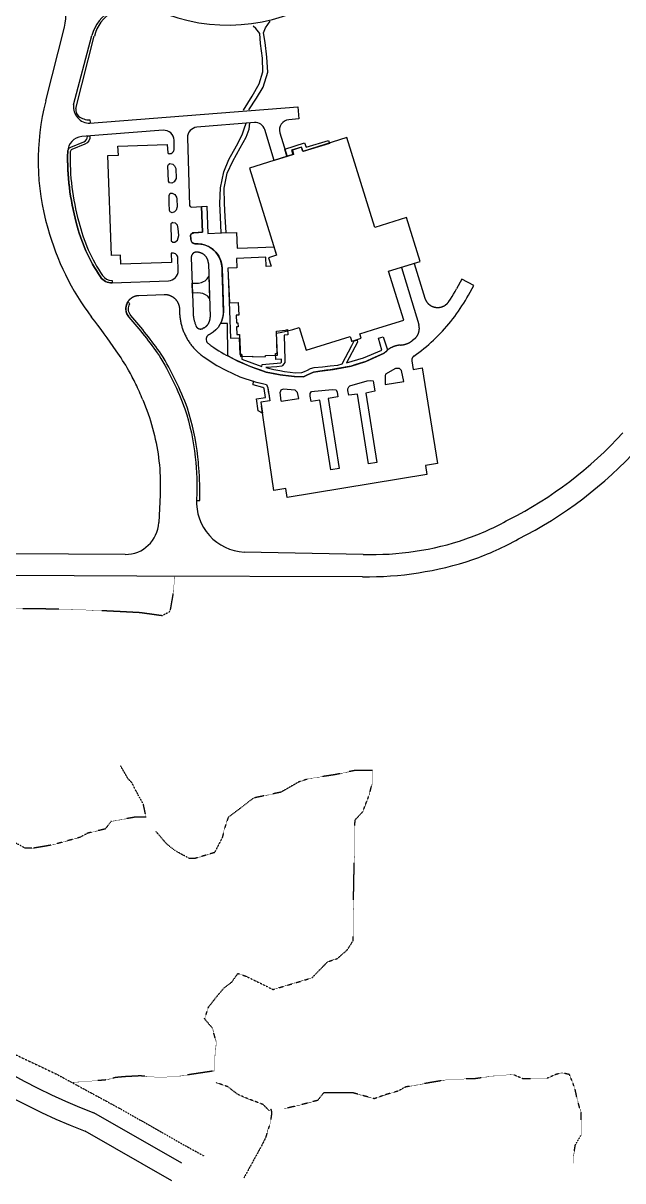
# Model space of a CAD drawing. Header units: millimetres. Extents: x -14000 to -11893, y 5996570 to 5998427.
# Drawn here: x -12879 to -12521, y 5996570 to 5997261 of the extents above; entities that cross this region are included whole.
import ezdxf

# ---------------------------------------------------------------- set-up
doc = ezdxf.new("R2010")
doc.units = ezdxf.units.MM
doc.header["$LTSCALE"] = 0.25
doc.linetypes.add('DASHED2', pattern=[0.375, 0.25, -0.125])
for name, color, linetype in [('3_buildings', 7, 'Continuous'), ('3_road_UNBC', 8, 'Continuous'), ('3_sidewalk_UNBC', 253, 'Continuous'), ('3_trails', 88, 'DASHED2')]:
    doc.layers.add(name, color=color, linetype=linetype)

msp = doc.modelspace()

# ---------------------------------------------------------------- linework, layer by layer
at = {"layer": '3_buildings'}
msp.add_lwpolyline([(-12650.17, 5997144.88), (-12669.07, 5997138.96), (-12685.82, 5997192.51), (-12712.05, 5997184.31), (-12712.87, 5997186.92), (-12718.75, 5997185.08), (-12717.93, 5997182.47), (-12743.97, 5997174.32), (-12727.7, 5997122.32), (-12732.56, 5997120.8), (-12730.96, 5997115.68), (-12733.89, 5997115.56), (-12734.12, 5997121.16), (-12751.73, 5997120.43), (-12751.5, 5997114.82), (-12756.74, 5997114.6), (-12755.87, 5997093.79), (-12750.63, 5997094.01), (-12750.32, 5997086.47), (-12751.91, 5997086.41), (-12751.72, 5997081.84), (-12750.79, 5997081.88), (-12750.69, 5997079.58), (-12751.63, 5997079.54), (-12751.44, 5997074.97), (-12749.84, 5997075.04), (-12749.28, 5997061.75), (-12742.04, 5997062.05), (-12742.02, 5997061.59), (-12734.37, 5997061.91), (-12734.39, 5997062.37), (-12727.15, 5997062.67), (-12727.7, 5997075.79), (-12727.7, 5997075.8), (-12724.65, 5997076.35), (-12722.76, 5997076.74), (-12721.88, 5997076.94), (-12718.09, 5997077.9), (-12714.16, 5997079.06), (-12709.94, 5997065.56), (-12683.76, 5997073.76), (-12683.04, 5997071.44), (-12683.17, 5997071.4), (-12683.02, 5997070.92), (-12682.66, 5997071.03), (-12677.14, 5997072.76), (-12677.96, 5997075.37), (-12666.69, 5997078.9), (-12651.74, 5997083.58), (-12660.86, 5997112.74), (-12641.96, 5997118.64), (-12650.17, 5997144.88)], dxfattribs=at)
at = {"layer": '3_road_UNBC'}
for p, q in [((-12865.52, 5997214.47), (-12854.37, 5997258.44)), ((-12849, 5997212.04, -0.25), (-12838.09, 5997253.51)), ((-12789.73, 5997141.76), (-12788.31, 5997141.57)), ((-12778.63, 5997121.02), (-12777.59, 5997088.52)), ((-12768.4, 5997117.38), (-12767.38, 5997085.26)), ((-12645.51, 5997117.38), (-12653.12, 5997114.89)), ((-12653.12, 5997114.89), (-12642.78, 5997080.84)), ((-12645.51, 5997117.38), (-12639.18, 5997096.75)), ((-12617.07, 5997107.96), (-12620.22, 5997102.16)), ((-12610, 5997104.18), (-12617.07, 5997107.96)), ((-12613.09, 5997098.5), (-12610, 5997104.18)), ((-12771.09, 5997078.91), (-12771.7, 5997078.59)), ((-12645.46, 5997072.24), (-12646.78, 5997071.2)), ((-12663.54, 5997063.73), (-12661.29, 5997065.83)), ((-12646.97, 5997059.14), (-12646.16, 5997054.07)), ((-12646.16, 5997054.07), (-12640.7, 5997054.97)), ((-12640.7, 5997054.97), (-12631.57, 5996997.92)), ((-12811.76, 5997045.39), (-12811.76, 5997045.39)), ((-12662.92, 5997050.3), (-12662.79, 5997045.1)), ((-12725.01, 5997035.14), (-12725.63, 5997040.59)), ((-12685.22, 5997041.45), (-12685.22, 5997042.46)), ((-12807.66, 5997035.93), (-12806.79, 5997033.87)), ((-12806.79, 5997033.87), (-12805.95, 5997031.79)), ((-12805.95, 5997031.79), (-12805.16, 5997029.7)), ((-12729.43, 5996981.77), (-12736.8, 5997032.17)), ((-12805.16, 5997029.7), (-12804.39, 5997027.59)), ((-12804.39, 5997027.59), (-12803.67, 5997025.48)), ((-12803.67, 5997025.48), (-12802.98, 5997023.35)), ((-12802.98, 5997023.35), (-12802.33, 5997021.2)), ((-12802.33, 5997021.2), (-12801.72, 5997019.05)), ((-12801.72, 5997019.05), (-12801.14, 5997016.88)), ((-12801.14, 5997016.88), (-12800.6, 5997014.71)), ((-12800.6, 5997014.71), (-12800.11, 5997012.53)), ((-12800.11, 5997012.53), (-12799.65, 5997010.33)), ((-12799.65, 5997010.33), (-12799.22, 5997008.13)), ((-12799.22, 5997008.13), (-12798.84, 5997005.93)), ((-12798.84, 5997005.93), (-12798.5, 5997003.71)), ((-12798.5, 5997003.71), (-12798.19, 5997001.49)), ((-12798.19, 5997001.49), (-12797.92, 5996999.27)), ((-12797.92, 5996999.27), (-12797.7, 5996997.04)), ((-12797.7, 5996997.04), (-12797.51, 5996994.8)), ((-12631.57, 5996997.92), (-12638.78, 5996996.73)), ((-12638.78, 5996996.73), (-12637.91, 5996991.29)), ((-12797.51, 5996994.8), (-12797.36, 5996992.57)), ((-12797.36, 5996992.57), (-12797.25, 5996990.33)), ((-12797.25, 5996990.33), (-12797.18, 5996988.09)), ((-12637.91, 5996991.29), (-12721.36, 5996977.52)), ((-12797.2, 5996981.36), (-12797.29, 5996979.12)), ((-12797.16, 5996983.6), (-12797.2, 5996981.36)), ((-12797.18, 5996988.09), (-12797.15, 5996985.85)), ((-12797.15, 5996985.85), (-12797.16, 5996983.6)), ((-12722.23, 5996982.96), (-12729.43, 5996981.77)), ((-12721.36, 5996977.52), (-12722.23, 5996982.96)), ((-12797.29, 5996979.12), (-12798.07, 5996962.66)), ((-12784.25, 5996580.08), (-12836.81, 5996610.15)), ((-12790.29, 5996569.53), (-12842.1, 5996599.17))]:
    msp.add_line(p, q, dxfattribs=at)
for points in [[(-12839.18, 5997201.23), (-12715, 5997210.86), (-12714.46, 5997203.67), (-12720.43, 5997203.19, 0.477648), (-12725.75, 5997195.42), (-12725.75, 5997195.42), (-12721.43, 5997181.2), (-12729.15, 5997178.87), (-12734.75, 5997197.29, 0.353454), (-12740.98, 5997201.51), (-12775.32, 5997198.71, 0.399095), (-12780.9, 5997192.49), (-12779.61, 5997152.05, 0.411762), (-12778.59, 5997151.09), (-12778.59, 5997151.09), (-12772.61, 5997151.37), (-12771.87, 5997136.02), (-12777.12, 5997135.77, 0.369408), (-12779.04, 5997134.02), (-12779.04, 5997134.02), (-12778.98, 5997132.02, 0.416799), (-12775.86, 5997129.13, -0.417703), (-12760.26, 5997114.68), (-12759.44, 5997088.83, -0.280962), (-12767.4, 5997075.22), (-12767.4, 5997075.22), (-12768.2, 5997074.79, 0.524275), (-12768.78, 5997069.88), (-12768.43, 5997069.59), (-12768.08, 5997069.3), (-12767.73, 5997069.01), (-12767.37, 5997068.74), (-12767, 5997068.46), (-12765.2, 5997067.21), (-12763.75, 5997066.24), (-12762.27, 5997065.3), (-12760.78, 5997064.38), (-12759.28, 5997063.49), (-12757.76, 5997062.62), (-12756.87, 5997062.13), (-12750.83, 5997059.11), (-12742.35, 5997055.43), (-12733.86, 5997052.51), (-12725.5, 5997050.85), (-12717.14, 5997049.83), (-12711.56, 5997049.7), (-12709.28, 5997050.97), (-12705.61, 5997052.48), (-12701.93, 5997053.11), (-12693.83, 5997054.12), (-12683.18, 5997056.14), (-12674.44, 5997058.92), (-12663.54, 5997063.73)], [(-12832.88, 5997109.32, 0.261328), (-12825.91, 5997105.76), (-12792.27, 5997107.04, 0.406613), (-12786.43, 5997113.17), (-12786.67, 5997120.69, 0.416349), (-12789.78, 5997123.58), (-12790.72, 5997123.55), (-12790.55, 5997118.04), (-12820.71, 5997116.89), (-12820.89, 5997122.4), (-12826.26, 5997122.2), (-12828.4, 5997181.89), (-12822.15, 5997181.99), (-12822.43, 5997187.46), (-12793.09, 5997188.51), (-12792.63, 5997183.44), (-12791.83, 5997182.94, 0.435388), (-12788.81, 5997185.92), (-12788.9, 5997190.97, 0.428835), (-12795.5, 5997196.91), (-12844.08, 5997193.11, 0.381876), (-12852.45, 5997184.31, 0.074468), (-12847.3, 5997141.9, 0.090781), (-12832.88, 5997109.32)], [(-12818.17, 5996943.61), (-12885.82, 5996944.04, 0.038129), (-12959.25, 5996935.54, 0.12104), (-13017.94, 5996908.35, 0.025825), (-13038.46, 5996884.61, 0.072319), (-13051.93, 5996858.11, -0.680241), (-13070.5, 5996857.17), (-13092.96, 5996906.57, -0.036891), (-13097.85, 5996919.85), (-13104.91, 5996944.47), (-13108.83, 5996958.12, 0.093158), (-13126.05, 5996992.47), (-13171.22, 5997051.79, -0.277141), (-13173.48, 5997072.25), (-13160.72, 5997100.03, -0.060879), (-13158.75, 5997103.23), (-13133.08, 5997135.37, 0.057837), (-13130.08, 5997140.16), (-13107.04, 5997188.75)], [(-12815.88, 5997085.27, -0.025849), (-12797.89, 5997062.47, -0.048074), (-12782.41, 5997030.53, -0.050367), (-12776.23, 5997001.75, -0.041327), (-12775.48, 5996976.56, 0.414262), (-12747.11, 5996945.02)]]:
    msp.add_lwpolyline(points, format="xyb", dxfattribs=at)
for points, elevation in [([(-12788.83, 5997166.11), (-12790.3, 5997165.37), (-12791.62, 5997165.56), (-12792.27, 5997166.62), (-12792.42, 5997171.16), (-12792.59, 5997175.66), (-12792.34, 5997176.49), (-12791.41, 5997177.08), (-12789.68, 5997176.69), (-12788.57, 5997175.77), (-12787.93, 5997174.1), (-12787.69, 5997168.22), (-12788.83, 5997166.11)], 1.93), ([(-12791.8, 5997153.51), (-12791.93, 5997157.93), (-12791.18, 5997159.28), (-12790.13, 5997159.35), (-12788.37, 5997158.53), (-12787.42, 5997156.88), (-12787.27, 5997155.93), (-12787.15, 5997151.19), (-12787.63, 5997149.25), (-12788.68, 5997148.2), (-12790.1, 5997147.64), (-12791.22, 5997148.12), (-12791.63, 5997149.06), (-12791.79, 5997153.44), (-12791.8, 5997153.51)], 2.36)]:
    msp.add_lwpolyline(points, dxfattribs=dict(at, elevation=elevation))
for points in [[(-12789.73, 5997141.76), (-12790.86, 5997141), (-12790.68, 5997130.93), (-12789.73, 5997130.17), (-12788.51, 5997130.08), (-12786.81, 5997131.21), (-12786.15, 5997134.12), (-12786.53, 5997138.18), (-12786.9, 5997140.25), (-12788.31, 5997141.57)], [(-12775.79, 5997124.12), (-12775.84, 5997124.11), (-12775.89, 5997124.11), (-12775.95, 5997124.1), (-12776, 5997124.09), (-12776.05, 5997124.09), (-12776.1, 5997124.08), (-12776.15, 5997124.07), (-12776.21, 5997124.06), (-12776.26, 5997124.05), (-12776.31, 5997124.04), (-12776.36, 5997124.02), (-12776.41, 5997124.01), (-12776.46, 5997123.99), (-12776.51, 5997123.98), (-12776.56, 5997123.96), (-12776.61, 5997123.94), (-12776.66, 5997123.93), (-12776.71, 5997123.91), (-12776.76, 5997123.89), (-12776.81, 5997123.87), (-12776.86, 5997123.85), (-12776.9, 5997123.82), (-12776.95, 5997123.8), (-12777, 5997123.78), (-12777.05, 5997123.75), (-12777.09, 5997123.72), (-12777.14, 5997123.7), (-12777.18, 5997123.67), (-12777.23, 5997123.64), (-12777.27, 5997123.61), (-12777.31, 5997123.58), (-12777.36, 5997123.55), (-12777.4, 5997123.52), (-12777.44, 5997123.49), (-12777.48, 5997123.46), (-12777.53, 5997123.43), (-12777.57, 5997123.39), (-12777.61, 5997123.36), (-12777.64, 5997123.32), (-12777.68, 5997123.29), (-12777.72, 5997123.25), (-12777.76, 5997123.21), (-12777.79, 5997123.17), (-12777.83, 5997123.14), (-12777.87, 5997123.1), (-12777.9, 5997123.06), (-12777.93, 5997123.02), (-12777.97, 5997122.98), (-12778, 5997122.93), (-12778.03, 5997122.89), (-12778.06, 5997122.85), (-12778.09, 5997122.81), (-12778.12, 5997122.76), (-12778.15, 5997122.72), (-12778.18, 5997122.67), (-12778.21, 5997122.63), (-12778.23, 5997122.58), (-12778.26, 5997122.54), (-12778.28, 5997122.49), (-12778.31, 5997122.44), (-12778.33, 5997122.4), (-12778.35, 5997122.35), (-12778.37, 5997122.3), (-12778.4, 5997122.25), (-12778.41, 5997122.2), (-12778.43, 5997122.15), (-12778.45, 5997122.1), (-12778.47, 5997122.05), (-12778.49, 5997122), (-12778.5, 5997121.95), (-12778.52, 5997121.9), (-12778.53, 5997121.85), (-12778.54, 5997121.8), (-12778.55, 5997121.75), (-12778.56, 5997121.7), (-12778.57, 5997121.65), (-12778.58, 5997121.6), (-12778.59, 5997121.54), (-12778.6, 5997121.49), (-12778.61, 5997121.44), (-12778.61, 5997121.39), (-12778.62, 5997121.34), (-12778.62, 5997121.28), (-12778.62, 5997121.23), (-12778.62, 5997121.18), (-12778.63, 5997121.13), (-12778.63, 5997121.07), (-12778.63, 5997121.02)], [(-12768.4, 5997117.38), (-12768.4, 5997117.5), (-12768.41, 5997117.62), (-12768.42, 5997117.75), (-12768.43, 5997117.87), (-12768.44, 5997117.99), (-12768.46, 5997118.11), (-12768.48, 5997118.23), (-12768.5, 5997118.35), (-12768.52, 5997118.47), (-12768.54, 5997118.59), (-12768.57, 5997118.71), (-12768.6, 5997118.83), (-12768.63, 5997118.95), (-12768.66, 5997119.07), (-12768.7, 5997119.18), (-12768.73, 5997119.3), (-12768.77, 5997119.42), (-12768.81, 5997119.53), (-12768.85, 5997119.65), (-12768.9, 5997119.76), (-12768.94, 5997119.87), (-12768.99, 5997119.99), (-12769.04, 5997120.1), (-12769.1, 5997120.21), (-12769.15, 5997120.32), (-12769.21, 5997120.43), (-12769.27, 5997120.53), (-12769.33, 5997120.64), (-12769.39, 5997120.74), (-12769.45, 5997120.85), (-12769.52, 5997120.95), (-12769.59, 5997121.05), (-12769.65, 5997121.15), (-12769.73, 5997121.25), (-12769.8, 5997121.35), (-12769.87, 5997121.45), (-12769.95, 5997121.54), (-12770.03, 5997121.64), (-12770.11, 5997121.73), (-12770.19, 5997121.82), (-12770.27, 5997121.91), (-12770.35, 5997122), (-12770.44, 5997122.09), (-12770.53, 5997122.17), (-12770.62, 5997122.26), (-12770.71, 5997122.34), (-12770.8, 5997122.42), (-12770.89, 5997122.5), (-12770.99, 5997122.58), (-12771.08, 5997122.65), (-12771.18, 5997122.73), (-12771.28, 5997122.8), (-12771.38, 5997122.87), (-12771.48, 5997122.94), (-12771.58, 5997123.01), (-12771.69, 5997123.07), (-12771.79, 5997123.14), (-12771.9, 5997123.2), (-12772, 5997123.26), (-12772.11, 5997123.32), (-12772.22, 5997123.37), (-12772.33, 5997123.43), (-12772.44, 5997123.48), (-12772.55, 5997123.53), (-12772.66, 5997123.58), (-12772.78, 5997123.63), (-12772.89, 5997123.67), (-12773.01, 5997123.71), (-12773.12, 5997123.75), (-12773.24, 5997123.79), (-12773.36, 5997123.83), (-12773.47, 5997123.86), (-12773.59, 5997123.89), (-12773.71, 5997123.92), (-12773.83, 5997123.95), (-12773.95, 5997123.98), (-12774.07, 5997124), (-12774.19, 5997124.02), (-12774.31, 5997124.04), (-12774.43, 5997124.06), (-12774.56, 5997124.08), (-12774.68, 5997124.09), (-12774.8, 5997124.1), (-12774.92, 5997124.11), (-12775.04, 5997124.12), (-12775.17, 5997124.12), (-12775.29, 5997124.13), (-12775.41, 5997124.13), (-12775.54, 5997124.13), (-12775.66, 5997124.12), (-12775.78, 5997124.12)], [(-12815.88, 5997085.27), (-12815.97, 5997085.38), (-12816.05, 5997085.49), (-12816.14, 5997085.6), (-12816.22, 5997085.71), (-12816.3, 5997085.83), (-12816.38, 5997085.95), (-12816.45, 5997086.06), (-12816.52, 5997086.18), (-12816.59, 5997086.3), (-12816.66, 5997086.42), (-12816.73, 5997086.55), (-12816.79, 5997086.67), (-12816.86, 5997086.8), (-12816.92, 5997086.92), (-12816.97, 5997087.05), (-12817.03, 5997087.18), (-12817.08, 5997087.31), (-12817.13, 5997087.44), (-12817.18, 5997087.57), (-12817.23, 5997087.7), (-12817.27, 5997087.83), (-12817.32, 5997087.97), (-12817.35, 5997088.1), (-12817.39, 5997088.23), (-12817.43, 5997088.37), (-12817.46, 5997088.51), (-12817.49, 5997088.64), (-12817.52, 5997088.78), (-12817.54, 5997088.92), (-12817.56, 5997089.05), (-12817.58, 5997089.19), (-12817.6, 5997089.33), (-12817.62, 5997089.47), (-12817.63, 5997089.61), (-12817.64, 5997089.75), (-12817.65, 5997089.89), (-12817.66, 5997090.03), (-12817.66, 5997090.17), (-12817.66, 5997090.31), (-12817.66, 5997090.45), (-12817.65, 5997090.59), (-12817.65, 5997090.73), (-12817.64, 5997090.87), (-12817.63, 5997091.01), (-12817.61, 5997091.15), (-12817.6, 5997091.29), (-12817.58, 5997091.42), (-12817.56, 5997091.56), (-12817.53, 5997091.7), (-12817.51, 5997091.84), (-12817.48, 5997091.98), (-12817.45, 5997092.11), (-12817.41, 5997092.25), (-12817.38, 5997092.38), (-12817.34, 5997092.52), (-12817.3, 5997092.65), (-12817.26, 5997092.79), (-12817.21, 5997092.92), (-12817.17, 5997093.05), (-12817.12, 5997093.18), (-12817.06, 5997093.31), (-12817.01, 5997093.44), (-12816.95, 5997093.57), (-12816.89, 5997093.7), (-12816.83, 5997093.83), (-12816.77, 5997093.95), (-12816.71, 5997094.08), (-12816.64, 5997094.2), (-12816.57, 5997094.32), (-12816.5, 5997094.44), (-12816.42, 5997094.56), (-12816.35, 5997094.68), (-12816.27, 5997094.8), (-12816.19, 5997094.91), (-12816.11, 5997095.03), (-12816.02, 5997095.14), (-12815.94, 5997095.25), (-12815.85, 5997095.36), (-12815.76, 5997095.47), (-12815.67, 5997095.58), (-12815.58, 5997095.68), (-12815.48, 5997095.78), (-12815.38, 5997095.89), (-12815.28, 5997095.99), (-12815.18, 5997096.08), (-12815.08, 5997096.18), (-12814.98, 5997096.28), (-12814.87, 5997096.37), (-12814.77, 5997096.46), (-12814.66, 5997096.55), (-12814.55, 5997096.64), (-12814.43, 5997096.72), (-12814.32, 5997096.81), (-12814.21, 5997096.89), (-12814.09, 5997096.97), (-12813.97, 5997097.05), (-12813.85, 5997097.12), (-12813.73, 5997097.19), (-12813.61, 5997097.27), (-12813.49, 5997097.34), (-12813.37, 5997097.4), (-12813.24, 5997097.47), (-12813.12, 5997097.53), (-12812.99, 5997097.59), (-12812.86, 5997097.65), (-12812.73, 5997097.71), (-12812.6, 5997097.76), (-12812.47, 5997097.81), (-12812.34, 5997097.86), (-12812.21, 5997097.91), (-12812.07, 5997097.95), (-12811.94, 5997098), (-12811.81, 5997098.04), (-12811.67, 5997098.07), (-12811.53, 5997098.11), (-12811.4, 5997098.14), (-12811.26, 5997098.17), (-12811.12, 5997098.2), (-12810.98, 5997098.23), (-12810.85, 5997098.25), (-12810.71, 5997098.27), (-12810.57, 5997098.29), (-12810.43, 5997098.31), (-12810.29, 5997098.32), (-12810.15, 5997098.33), (-12810.01, 5997098.34), (-12809.87, 5997098.35), (-12809.87, 5997098.35), (-12794.88, 5997098.92), (-12794.72, 5997098.92), (-12794.56, 5997098.92), (-12794.4, 5997098.91), (-12794.24, 5997098.91), (-12794.09, 5997098.9), (-12793.93, 5997098.89), (-12793.77, 5997098.87), (-12793.62, 5997098.86), (-12793.46, 5997098.84), (-12793.3, 5997098.81), (-12793.15, 5997098.79), (-12792.99, 5997098.76), (-12792.84, 5997098.73), (-12792.68, 5997098.69), (-12792.53, 5997098.66), (-12792.38, 5997098.62), (-12792.22, 5997098.58), (-12792.07, 5997098.53), (-12791.92, 5997098.49), (-12791.77, 5997098.44), (-12791.62, 5997098.39), (-12791.48, 5997098.33), (-12791.33, 5997098.27), (-12791.18, 5997098.21), (-12791.04, 5997098.15), (-12790.9, 5997098.09), (-12790.75, 5997098.02), (-12790.61, 5997097.95), (-12790.47, 5997097.88), (-12790.33, 5997097.8), (-12790.2, 5997097.73), (-12790.06, 5997097.65), (-12789.93, 5997097.56), (-12789.79, 5997097.48), (-12789.66, 5997097.39), (-12789.53, 5997097.3), (-12789.4, 5997097.21), (-12789.28, 5997097.12), (-12789.15, 5997097.03), (-12789.03, 5997096.93), (-12788.91, 5997096.83), (-12788.79, 5997096.73), (-12788.67, 5997096.62), (-12788.55, 5997096.52), (-12788.44, 5997096.41), (-12788.33, 5997096.3), (-12788.21, 5997096.19), (-12788.11, 5997096.07), (-12788, 5997095.96), (-12787.9, 5997095.84), (-12787.79, 5997095.72), (-12787.69, 5997095.6), (-12787.6, 5997095.48), (-12787.5, 5997095.35), (-12787.41, 5997095.22), (-12787.31, 5997095.1), (-12787.23, 5997094.97), (-12787.14, 5997094.84), (-12787.05, 5997094.7), (-12786.97, 5997094.57), (-12786.89, 5997094.43), (-12786.82, 5997094.3), (-12786.74, 5997094.16), (-12786.67, 5997094.02), (-12786.6, 5997093.88), (-12786.53, 5997093.74), (-12786.46, 5997093.59), (-12786.4, 5997093.45), (-12786.34, 5997093.31), (-12786.28, 5997093.16), (-12786.23, 5997093.01), (-12786.18, 5997092.86), (-12786.13, 5997092.71), (-12786.08, 5997092.56), (-12786.04, 5997092.41), (-12785.99, 5997092.26), (-12785.96, 5997092.11), (-12785.92, 5997091.96), (-12785.89, 5997091.8), (-12785.85, 5997091.65), (-12785.83, 5997091.49), (-12785.8, 5997091.34), (-12785.78, 5997091.18), (-12785.76, 5997091.03), (-12785.74, 5997090.87), (-12785.73, 5997090.71), (-12785.71, 5997090.56), (-12785.7, 5997090.4), (-12785.7, 5997090.24), (-12785.7, 5997090.24), (-12785.63, 5997088.21), (-12785.61, 5997087.62), (-12785.58, 5997087.03), (-12785.53, 5997086.43), (-12785.47, 5997085.84), (-12785.41, 5997085.25), (-12785.33, 5997084.66), (-12785.25, 5997084.07), (-12785.15, 5997083.49), (-12785.04, 5997082.9), (-12784.93, 5997082.32), (-12784.8, 5997081.74), (-12784.66, 5997081.16), (-12784.51, 5997080.59), (-12784.36, 5997080.01), (-12784.19, 5997079.44), (-12784.01, 5997078.88), (-12783.82, 5997078.31), (-12783.63, 5997077.75), (-12783.42, 5997077.2), (-12783.2, 5997076.65), (-12782.97, 5997076.1), (-12782.74, 5997075.55), (-12782.49, 5997075.01), (-12782.24, 5997074.48), (-12781.97, 5997073.94), (-12781.7, 5997073.42), (-12781.42, 5997072.9), (-12781.12, 5997072.38), (-12780.82, 5997071.87), (-12780.51, 5997071.36), (-12780.19, 5997070.86), (-12779.86, 5997070.37), (-12779.53, 5997069.88), (-12779.18, 5997069.39), (-12778.83, 5997068.92), (-12778.47, 5997068.45), (-12778.1, 5997067.98), (-12777.72, 5997067.52), (-12777.33, 5997067.07), (-12776.94, 5997066.63), (-12776.54, 5997066.19), (-12776.13, 5997065.76), (-12775.71, 5997065.34), (-12775.29, 5997064.92), (-12774.85, 5997064.52), (-12774.42, 5997064.11), (-12773.97, 5997063.72), (-12773.52, 5997063.34), (-12773.06, 5997062.96), (-12772.59, 5997062.59), (-12772.12, 5997062.23), (-12771.64, 5997061.88), (-12763.37, 5997056.46), (-12758.06, 5997053.66), (-12749.7, 5997049.73), (-12740.45, 5997046.68), (-12735.26, 5997045.41), (-12733.74, 5997045.03), (-12732.98, 5997043.13), (-12731.72, 5997035.4), (-12737.17, 5997034.65)], [(-12624.81, 5997094.68), (-12623.84, 5997096.14), (-12622.89, 5997097.62), (-12621.98, 5997099.12), (-12621.09, 5997100.63), (-12620.22, 5997102.16)], [(-12645.72, 5997062.03), (-12644.18, 5997063.14), (-12642.66, 5997064.28), (-12641.15, 5997065.44), (-12639.67, 5997066.63), (-12638.21, 5997067.84), (-12636.77, 5997069.08), (-12635.35, 5997070.34), (-12633.96, 5997071.63), (-12632.59, 5997072.94), (-12631.24, 5997074.28), (-12629.91, 5997075.64), (-12628.61, 5997077.02), (-12627.33, 5997078.42), (-12626.08, 5997079.85), (-12624.85, 5997081.3), (-12623.64, 5997082.76), (-12622.47, 5997084.25), (-12621.32, 5997085.76), (-12620.19, 5997087.29), (-12619.09, 5997088.84), (-12618.02, 5997090.4), (-12616.98, 5997091.99), (-12615.96, 5997093.59), (-12614.97, 5997095.21), (-12614.02, 5997096.85), (-12613.09, 5997098.5)], [(-12639.18, 5997096.75), (-12639.14, 5997096.61), (-12639.1, 5997096.48), (-12639.05, 5997096.35), (-12639, 5997096.22), (-12638.95, 5997096.09), (-12638.9, 5997095.96), (-12638.84, 5997095.83), (-12638.78, 5997095.7), (-12638.72, 5997095.58), (-12638.66, 5997095.45), (-12638.6, 5997095.33), (-12638.53, 5997095.21), (-12638.46, 5997095.08), (-12638.39, 5997094.96), (-12638.32, 5997094.84), (-12638.24, 5997094.73), (-12638.17, 5997094.61), (-12638.09, 5997094.5), (-12638.01, 5997094.38), (-12637.92, 5997094.27), (-12637.84, 5997094.16), (-12637.75, 5997094.05), (-12637.66, 5997093.94), (-12637.57, 5997093.84), (-12637.48, 5997093.73), (-12637.38, 5997093.63), (-12637.29, 5997093.53), (-12637.19, 5997093.43), (-12637.09, 5997093.33), (-12636.99, 5997093.23), (-12636.88, 5997093.14), (-12636.78, 5997093.05), (-12636.67, 5997092.96), (-12636.56, 5997092.87), (-12636.46, 5997092.78), (-12636.34, 5997092.7), (-12636.23, 5997092.61), (-12636.12, 5997092.53), (-12636, 5997092.45), (-12635.88, 5997092.38), (-12635.77, 5997092.3), (-12635.65, 5997092.23), (-12635.53, 5997092.16), (-12635.4, 5997092.09), (-12635.28, 5997092.02), (-12635.16, 5997091.96), (-12635.03, 5997091.9), (-12634.9, 5997091.84), (-12634.78, 5997091.78), (-12634.65, 5997091.72), (-12634.52, 5997091.67), (-12634.39, 5997091.62), (-12634.26, 5997091.57), (-12634.12, 5997091.53), (-12633.99, 5997091.48), (-12633.86, 5997091.44), (-12633.72, 5997091.4), (-12633.59, 5997091.36), (-12633.45, 5997091.33), (-12633.32, 5997091.3), (-12633.18, 5997091.27), (-12633.04, 5997091.24), (-12632.9, 5997091.21), (-12632.76, 5997091.19), (-12632.63, 5997091.17), (-12632.49, 5997091.15), (-12632.35, 5997091.14), (-12632.21, 5997091.13), (-12632.07, 5997091.11), (-12631.93, 5997091.11), (-12631.79, 5997091.1), (-12631.65, 5997091.1), (-12631.51, 5997091.1), (-12631.37, 5997091.1), (-12631.23, 5997091.1), (-12631.09, 5997091.11), (-12630.94, 5997091.12), (-12630.8, 5997091.13), (-12630.66, 5997091.14), (-12630.53, 5997091.16), (-12630.39, 5997091.18), (-12630.25, 5997091.2), (-12630.11, 5997091.22), (-12629.97, 5997091.25), (-12629.83, 5997091.28), (-12629.7, 5997091.31), (-12629.56, 5997091.34), (-12629.42, 5997091.38), (-12629.29, 5997091.41), (-12629.15, 5997091.45), (-12629.02, 5997091.5), (-12628.88, 5997091.54), (-12628.75, 5997091.59), (-12628.62, 5997091.64), (-12628.49, 5997091.69), (-12628.36, 5997091.74), (-12628.23, 5997091.8), (-12628.1, 5997091.86), (-12627.98, 5997091.92), (-12627.85, 5997091.98), (-12627.72, 5997092.05), (-12627.6, 5997092.11), (-12627.48, 5997092.18), (-12627.36, 5997092.26), (-12627.24, 5997092.33), (-12627.12, 5997092.4), (-12627, 5997092.48), (-12626.89, 5997092.56), (-12626.77, 5997092.64), (-12626.66, 5997092.73), (-12626.55, 5997092.81), (-12626.44, 5997092.9), (-12626.33, 5997092.99), (-12626.22, 5997093.08), (-12626.11, 5997093.17), (-12626.01, 5997093.27), (-12625.91, 5997093.36), (-12625.81, 5997093.46), (-12625.71, 5997093.56), (-12625.61, 5997093.67), (-12625.52, 5997093.77), (-12625.42, 5997093.87), (-12625.33, 5997093.98), (-12625.24, 5997094.09), (-12625.15, 5997094.2), (-12625.07, 5997094.31), (-12624.98, 5997094.42), (-12624.9, 5997094.54), (-12624.82, 5997094.65)], [(-12777.59, 5997088.52), (-12777.57, 5997088.07), (-12777.55, 5997087.61), (-12777.51, 5997087.16), (-12777.47, 5997086.71), (-12777.42, 5997086.25), (-12777.36, 5997085.8), (-12777.29, 5997085.35), (-12777.22, 5997084.91), (-12777.14, 5997084.46), (-12777.05, 5997084.01), (-12776.95, 5997083.57), (-12776.85, 5997083.13), (-12776.73, 5997082.69), (-12776.61, 5997082.25), (-12776.48, 5997081.81), (-12776.35, 5997081.38), (-12776.21, 5997080.95), (-12775.92, 5997080.16)], [(-12771.09, 5997078.91), (-12770.98, 5997078.97), (-12770.88, 5997079.03), (-12770.77, 5997079.1), (-12770.67, 5997079.16), (-12770.56, 5997079.23), (-12770.46, 5997079.3), (-12770.36, 5997079.37), (-12770.26, 5997079.44), (-12770.16, 5997079.51), (-12770.07, 5997079.59), (-12769.97, 5997079.67), (-12769.87, 5997079.74), (-12769.78, 5997079.83), (-12769.69, 5997079.91), (-12769.6, 5997079.99), (-12769.51, 5997080.08), (-12769.42, 5997080.16), (-12769.34, 5997080.25), (-12769.25, 5997080.34), (-12769.17, 5997080.43), (-12769.09, 5997080.52), (-12769.01, 5997080.62), (-12768.93, 5997080.71), (-12768.85, 5997080.81), (-12768.78, 5997080.91), (-12768.71, 5997081.01), (-12768.64, 5997081.11), (-12768.57, 5997081.21), (-12768.5, 5997081.31), (-12768.43, 5997081.41), (-12768.37, 5997081.52), (-12768.31, 5997081.63), (-12768.25, 5997081.73), (-12768.19, 5997081.84), (-12768.13, 5997081.95), (-12768.08, 5997082.06), (-12768.03, 5997082.17), (-12767.97, 5997082.28), (-12767.93, 5997082.4), (-12767.88, 5997082.51), (-12767.83, 5997082.62), (-12767.79, 5997082.74), (-12767.75, 5997082.85), (-12767.71, 5997082.97), (-12767.68, 5997083.09), (-12767.64, 5997083.21), (-12767.61, 5997083.32), (-12767.58, 5997083.44), (-12767.55, 5997083.56), (-12767.52, 5997083.68), (-12767.5, 5997083.8), (-12767.48, 5997083.92), (-12767.46, 5997084.04), (-12767.44, 5997084.17), (-12767.42, 5997084.29), (-12767.41, 5997084.41), (-12767.4, 5997084.53), (-12767.39, 5997084.65), (-12767.38, 5997084.78), (-12767.38, 5997084.9), (-12767.37, 5997085.02), (-12767.37, 5997085.14), (-12767.38, 5997085.26)], [(-12775.92, 5997080.16), (-12775.9, 5997080.11), (-12775.88, 5997080.07), (-12775.86, 5997080.02), (-12775.84, 5997079.97), (-12775.82, 5997079.92), (-12775.79, 5997079.88), (-12775.77, 5997079.83), (-12775.75, 5997079.78), (-12775.72, 5997079.74), (-12775.69, 5997079.69), (-12775.67, 5997079.65), (-12775.64, 5997079.6), (-12775.61, 5997079.56), (-12775.58, 5997079.52), (-12775.55, 5997079.47), (-12775.52, 5997079.43), (-12775.49, 5997079.39), (-12775.45, 5997079.35), (-12775.42, 5997079.31), (-12775.39, 5997079.27), (-12775.35, 5997079.23), (-12775.32, 5997079.19), (-12775.28, 5997079.15), (-12775.24, 5997079.11), (-12775.21, 5997079.08), (-12775.17, 5997079.04), (-12775.13, 5997079.01), (-12775.09, 5997078.97), (-12775.05, 5997078.94), (-12775.01, 5997078.9), (-12774.97, 5997078.87), (-12774.93, 5997078.84), (-12774.89, 5997078.81), (-12774.84, 5997078.78), (-12774.8, 5997078.75), (-12774.76, 5997078.72), (-12774.71, 5997078.69), (-12774.67, 5997078.66), (-12774.62, 5997078.64), (-12774.58, 5997078.61), (-12774.53, 5997078.59), (-12774.48, 5997078.56), (-12774.44, 5997078.54), (-12774.39, 5997078.52), (-12774.34, 5997078.49), (-12774.29, 5997078.47), (-12774.24, 5997078.45), (-12774.2, 5997078.43), (-12774.15, 5997078.42), (-12774.1, 5997078.4), (-12774.05, 5997078.38), (-12774, 5997078.37), (-12773.95, 5997078.35), (-12773.9, 5997078.34), (-12773.84, 5997078.32), (-12773.79, 5997078.31), (-12773.74, 5997078.3), (-12773.69, 5997078.29), (-12773.64, 5997078.28), (-12773.59, 5997078.27), (-12773.54, 5997078.26), (-12773.48, 5997078.26), (-12773.43, 5997078.25), (-12773.38, 5997078.25), (-12773.33, 5997078.24), (-12773.27, 5997078.24), (-12773.22, 5997078.24), (-12773.17, 5997078.24), (-12773.12, 5997078.23), (-12773.06, 5997078.24), (-12773.01, 5997078.24), (-12772.96, 5997078.24), (-12772.9, 5997078.24), (-12772.85, 5997078.25), (-12772.8, 5997078.25), (-12772.75, 5997078.26), (-12772.7, 5997078.26), (-12772.64, 5997078.27), (-12772.59, 5997078.28), (-12772.54, 5997078.29), (-12772.49, 5997078.3), (-12772.44, 5997078.31), (-12772.38, 5997078.32), (-12772.33, 5997078.34), (-12772.28, 5997078.35), (-12772.23, 5997078.37), (-12772.18, 5997078.38), (-12772.13, 5997078.4), (-12772.08, 5997078.42), (-12772.03, 5997078.44), (-12771.98, 5997078.45), (-12771.93, 5997078.47), (-12771.89, 5997078.5), (-12771.84, 5997078.52), (-12771.79, 5997078.54), (-12771.74, 5997078.56), (-12771.7, 5997078.59)], [(-12645.46, 5997072.24), (-12645.35, 5997072.33), (-12645.24, 5997072.42), (-12645.14, 5997072.51), (-12645.03, 5997072.61), (-12644.93, 5997072.7), (-12644.83, 5997072.8), (-12644.73, 5997072.9), (-12644.63, 5997073), (-12644.54, 5997073.11), (-12644.44, 5997073.21), (-12644.35, 5997073.32), (-12644.26, 5997073.43), (-12644.17, 5997073.54), (-12644.09, 5997073.65), (-12644, 5997073.76), (-12643.92, 5997073.87), (-12643.84, 5997073.99), (-12643.76, 5997074.1), (-12643.69, 5997074.22), (-12643.61, 5997074.34), (-12643.54, 5997074.46), (-12643.47, 5997074.58), (-12643.4, 5997074.71), (-12643.34, 5997074.83), (-12643.27, 5997074.96), (-12643.21, 5997075.08), (-12643.15, 5997075.21), (-12643.09, 5997075.34), (-12643.04, 5997075.47), (-12642.99, 5997075.6), (-12642.94, 5997075.73), (-12642.89, 5997075.86), (-12642.84, 5997075.99), (-12642.8, 5997076.13), (-12642.76, 5997076.26), (-12642.72, 5997076.4), (-12642.69, 5997076.53), (-12642.65, 5997076.67), (-12642.62, 5997076.8), (-12642.59, 5997076.94), (-12642.56, 5997077.08), (-12642.54, 5997077.22), (-12642.52, 5997077.36), (-12642.5, 5997077.49), (-12642.48, 5997077.63), (-12642.47, 5997077.77), (-12642.46, 5997077.91), (-12642.45, 5997078.05), (-12642.44, 5997078.19), (-12642.43, 5997078.33), (-12642.43, 5997078.47), (-12642.43, 5997078.61), (-12642.44, 5997078.75), (-12642.44, 5997078.89), (-12642.45, 5997079.03), (-12642.46, 5997079.17), (-12642.47, 5997079.31), (-12642.49, 5997079.45), (-12642.5, 5997079.59), (-12642.52, 5997079.73), (-12642.54, 5997079.86), (-12642.57, 5997080), (-12642.6, 5997080.14), (-12642.63, 5997080.28), (-12642.66, 5997080.41), (-12642.69, 5997080.55), (-12642.73, 5997080.68), (-12642.77, 5997080.82)], [(-12653.64, 5997068.66), (-12653.89, 5997068.64), (-12654.13, 5997068.62), (-12654.38, 5997068.59), (-12654.63, 5997068.56), (-12654.88, 5997068.52), (-12655.13, 5997068.48), (-12655.37, 5997068.44), (-12655.62, 5997068.39), (-12655.86, 5997068.33), (-12656.11, 5997068.28), (-12656.35, 5997068.21), (-12656.59, 5997068.15), (-12656.83, 5997068.08), (-12657.07, 5997068), (-12657.31, 5997067.92), (-12657.55, 5997067.84), (-12657.78, 5997067.75), (-12658.02, 5997067.66), (-12658.25, 5997067.57), (-12658.48, 5997067.47), (-12658.71, 5997067.37), (-12658.93, 5997067.26), (-12659.16, 5997067.15), (-12659.38, 5997067.03), (-12659.6, 5997066.91), (-12659.82, 5997066.79), (-12660.04, 5997066.66), (-12660.25, 5997066.53), (-12660.46, 5997066.4), (-12660.67, 5997066.26), (-12660.88, 5997066.12), (-12661.09, 5997065.98), (-12661.29, 5997065.83)], [(-12653.64, 5997068.66), (-12653.43, 5997068.68), (-12653.22, 5997068.69), (-12653.01, 5997068.71), (-12652.8, 5997068.73), (-12652.59, 5997068.76), (-12652.38, 5997068.79), (-12652.17, 5997068.83), (-12651.96, 5997068.86), (-12651.76, 5997068.9), (-12651.55, 5997068.95), (-12651.34, 5997069), (-12651.14, 5997069.05), (-12650.94, 5997069.1), (-12650.73, 5997069.16), (-12650.53, 5997069.23), (-12650.33, 5997069.29), (-12650.13, 5997069.36), (-12649.93, 5997069.43), (-12649.74, 5997069.51), (-12649.54, 5997069.59), (-12649.35, 5997069.67), (-12649.16, 5997069.76), (-12648.96, 5997069.85), (-12648.78, 5997069.94), (-12648.59, 5997070.04), (-12648.4, 5997070.14), (-12648.22, 5997070.24), (-12648.03, 5997070.35), (-12647.85, 5997070.46), (-12647.67, 5997070.57), (-12647.5, 5997070.68), (-12647.32, 5997070.8), (-12647.15, 5997070.92), (-12646.98, 5997071.05), (-12646.81, 5997071.18)], [(-12645.72, 5997062.03), (-12645.76, 5997062), (-12645.8, 5997061.97), (-12645.85, 5997061.93), (-12645.89, 5997061.9), (-12645.93, 5997061.87), (-12645.97, 5997061.83), (-12646.01, 5997061.8), (-12646.05, 5997061.76), (-12646.08, 5997061.73), (-12646.12, 5997061.69), (-12646.16, 5997061.65), (-12646.19, 5997061.61), (-12646.23, 5997061.57), (-12646.27, 5997061.53), (-12646.3, 5997061.49), (-12646.33, 5997061.45), (-12646.37, 5997061.41), (-12646.4, 5997061.37), (-12646.43, 5997061.33), (-12646.46, 5997061.28), (-12646.49, 5997061.24), (-12646.52, 5997061.2), (-12646.55, 5997061.15), (-12646.57, 5997061.11), (-12646.6, 5997061.06), (-12646.63, 5997061.02), (-12646.65, 5997060.97), (-12646.68, 5997060.92), (-12646.7, 5997060.88), (-12646.72, 5997060.83), (-12646.74, 5997060.78), (-12646.76, 5997060.73), (-12646.78, 5997060.68), (-12646.8, 5997060.63), (-12646.82, 5997060.59), (-12646.84, 5997060.54), (-12646.86, 5997060.49), (-12646.87, 5997060.44), (-12646.89, 5997060.39), (-12646.9, 5997060.33), (-12646.91, 5997060.28), (-12646.93, 5997060.23), (-12646.94, 5997060.18), (-12646.95, 5997060.13), (-12646.96, 5997060.08), (-12646.97, 5997060.03), (-12646.97, 5997059.97), (-12646.98, 5997059.92), (-12646.99, 5997059.87), (-12646.99, 5997059.82), (-12646.99, 5997059.77), (-12647, 5997059.71), (-12647, 5997059.66), (-12647, 5997059.61), (-12647, 5997059.56), (-12647, 5997059.5), (-12647, 5997059.45), (-12647, 5997059.4), (-12646.99, 5997059.35), (-12646.99, 5997059.29), (-12646.98, 5997059.24), (-12646.98, 5997059.19), (-12646.97, 5997059.14)], [(-12662.79, 5997045.1), (-12651.77, 5997046.87), (-12653.03, 5997053.46), (-12654.3, 5997054.6), (-12654.93, 5997054.73), (-12656.71, 5997054.6), (-12662.66, 5997051.31), (-12662.92, 5997050.3)], [(-12685.22, 5997042.46), (-12684.46, 5997043.73), (-12683.95, 5997044.36), (-12673.56, 5997047.39), (-12671.66, 5997047.52), (-12670.01, 5997047.26), (-12669.76, 5997046), (-12669, 5997041.18), (-12674.41, 5997039.87), (-12667.83, 5996998.6), (-12672.77, 5996997.81), (-12679.37, 5997039.26), (-12684.46, 5997038.66)], [(-12725.01, 5997035.14), (-12714.49, 5997036.65), (-12715.12, 5997040.33), (-12716.01, 5997041.22), (-12716.51, 5997041.72), (-12723.86, 5997042.36), (-12725.13, 5997041.73), (-12725.63, 5997040.59)], [(-12696.89, 5997036.69), (-12690.25, 5996995.03), (-12695.32, 5996994.22), (-12701.8, 5997035.74), (-12707.14, 5997034.88), (-12707.65, 5997038.04), (-12707.65, 5997039.69), (-12706.76, 5997040.83), (-12705.11, 5997041.21), (-12694.34, 5997042.21), (-12692.19, 5997041.96), (-12691.56, 5997040.44), (-12691.18, 5997037.78), (-12696.89, 5997036.69)], [(-12684.46, 5997038.66), (-12685.22, 5997041.45)], [(-12676.05, 5996943.67), (-12747.1, 5996945)], [(-12676.46, 5996930.28), (-12811.22, 5996930.59), (-12885.91, 5996931.07)]]:
    msp.add_lwpolyline(points, dxfattribs=at)
for centre, radius, start, end in [((-12878.6, 5997264.58), 24.99, 345.77627, 75.11041), ((-12813.75, 5997246.55), 25.32, 75.74749, 164.03498), ((-12727.31, 5997178.63), 142.78, 165.46207, 196.32266), ((-12839.28, 5997211.03, -0.5), 9.78, 174.03414, 222.02496), ((-12839.7, 5997210.01, -0.5), 8.79, 218.957, 273.40158), ((-12712.58, 5997180.2), 157.38, 195.36277, 217.04013), ((-13094.77, 5996883.4), 326.54, 33.84018, 38.21258), ((-12925.34, 5996991.57), 125.65, 29.58258, 35.89364), ((-12926.22, 5996990.67), 126.86, 25.55133, 29.74171), ((-12961.75, 5996974.74), 165.79, 21.65682, 25.22075), ((-12693.67, 5997172.45), 232.84, 296.70582, 317.89638), ((-12693.8, 5997172.61), 246.02, 296.71611, 317.83009), ((-12818.05, 5996963.61), 20, 269.63223, 357.28868), ((-12670.22, 5997109.7), 166.41, 289.50544, 299.20576), ((-12670.56, 5997116.87), 173.29, 268.18496, 288.81997), ((-12667.54, 5997103.43), 172.59, 289.30966, 299.25647), ((-12673.8, 5997130.17), 199.91, 269.23549, 288.46716), ((-12703.19, 5996958.57), 373.17, 204.40172, 249.01839), ((-12703.17, 5996958.6), 385.34, 204.40353, 248.86604)]:
    msp.add_arc(centre, radius, start, end, dxfattribs=at)
at = {"layer": '3_sidewalk_UNBC'}
for p, q in [((-12847.5, 5997209.9), (-12836.54, 5997253.12)), ((-12839.24, 5997203.15), (-12839.11, 5997201.55))]:
    msp.add_line(p, q, dxfattribs=at)
at = {"layer": '3_sidewalk_UNBC', "flags": 128}
for points, elevation in [([(-12747.54, 5997208.92), (-12742.27, 5997217.36), (-12738.16, 5997224.68), (-12735.99, 5997231.77), (-12736.19, 5997240), (-12737.28, 5997248.65), (-12737.78, 5997254.68), (-12740.14, 5997257.79), (-12741.76, 5997259.11)], -0.27), ([(-12744.32, 5997209.14), (-12739.7, 5997216), (-12735.76, 5997222.61), (-12732.99, 5997231.69), (-12733.54, 5997240.49), (-12734.6, 5997249.32), (-12735.57, 5997255.17), (-12734.27, 5997258.15), (-12731.45, 5997262.05)], -0.04), ([(-12760.71, 5997135.58), (-12761.25, 5997145.04), (-12761.57, 5997153.26), (-12761.22, 5997162.61), (-12759.22, 5997172.11), (-12756.17, 5997179.47), (-12751.59, 5997187.69), (-12748.27, 5997194.21), (-12746.99, 5997197.86), (-12745.82, 5997201.12)], 2.9), ([(-12757.89, 5997135.7), (-12758.44, 5997145.34), (-12758.85, 5997153.2), (-12758.94, 5997162.42), (-12757.12, 5997171.39), (-12753.74, 5997178.42), (-12749.46, 5997186.39), (-12745.91, 5997192.87), (-12744.01, 5997197.67), (-12743.6, 5997201.3)], 2.96)]:
    msp.add_lwpolyline(points, dxfattribs=dict(at, elevation=elevation))
at = {"layer": '3_sidewalk_UNBC'}
for points in [[(-12825.91, 5997105.76), (-12825.91, 5997105.76, -0.261655), (-12832.88, 5997109.32, -0.090781), (-12847.3, 5997141.9, -0.074042), (-12852.46, 5997184.06, -0.300311), (-12850.56, 5997186.83), (-12842.8, 5997189.98, 0.338825), (-12840.71, 5997193.38), (-12839.19, 5997193.51, -0.330319), (-12842.23, 5997188.57), (-12849.98, 5997185.42, 0.306091), (-12850.93, 5997184.03, 0.074386), (-12845.82, 5997142.28, 0.090868), (-12831.62, 5997110.17, 0.261662), (-12825.97, 5997107.28), (-12825.91, 5997105.76)], [(-12815.88, 5997085.27, -0.025849), (-12797.89, 5997062.47, -0.048074), (-12782.41, 5997030.53, -0.050367), (-12776.23, 5997001.75, -0.041327), (-12775.48, 5996976.56, 0.005955), (-12775.51, 5996975.85), (-12773.45, 5996975.83, 0.022496), (-12774.16, 5996995.35, 0.014517), (-12774.71, 5997001.92, 0.050419), (-12780.97, 5997031.03, 0.048189), (-12796.61, 5997063.31, 0.02589), (-12814.69, 5997086.22, -0.265248), (-12815.73, 5997092.53), (-12815.4, 5997093.42), (-12816.64, 5997094.2, 0.30712), (-12815.88, 5997085.27)]]:
    msp.add_lwpolyline(points, format="xyb", dxfattribs=at)
for points in [[(-12696.63, 5997190.88), (-12696.04, 5997189.06), (-12711.8, 5997184.28), (-12712.75, 5997186.87), (-12718.2, 5997185.1), (-12717.52, 5997182.38), (-12721.4, 5997181.21), (-12721.5, 5997181.42), (-12722.8, 5997185.68), (-12711.06, 5997189.39), (-12710.09, 5997186.82), (-12696.63, 5997190.88)], [(-12664, 5997073.56), (-12661.41, 5997065.74), (-12662.53, 5997064.68), (-12663.54, 5997063.73), (-12667.49, 5997061.98), (-12670.68, 5997060.58), (-12674.44, 5997058.92), (-12680.38, 5997057.03), (-12683.18, 5997056.14), (-12691.34, 5997054.59), (-12695.63, 5997053.9), (-12697.87, 5997053.62), (-12701.93, 5997053.11), (-12704.27, 5997052.71), (-12705.61, 5997052.48), (-12709.28, 5997050.97), (-12711.56, 5997049.7), (-12711.56, 5997049.7), (-12714.97, 5997049.78), (-12718.78, 5997050.03), (-12722.31, 5997050.46), (-12725.5, 5997050.85), (-12728.46, 5997051.44), (-12731.77, 5997052.09), (-12733.86, 5997052.51), (-12737.13, 5997053.63), (-12741.3, 5997055.07), (-12744.45, 5997056.34), (-12747.51, 5997057.67), (-12749.56, 5997058.56), (-12752.38, 5997059.88), (-12754.66, 5997061.02), (-12755.86, 5997061.62), (-12756.87, 5997062.13), (-12757.1, 5997081.52), (-12761.18, 5997081.49), (-12760.42, 5997083.17), (-12759.94, 5997084.67), (-12759.65, 5997085.96), (-12759.45, 5997087.78), (-12759.44, 5997089.01), (-12759.58, 5997093.28), (-12759.66, 5997095.84), (-12759.76, 5997099), (-12759.88, 5997102.86), (-12759.97, 5997105.6), (-12760.05, 5997108.12), (-12760.12, 5997110.37), (-12760.19, 5997112.57), (-12760.26, 5997114.68), (-12760.52, 5997117.02), (-12760.97, 5997118.8), (-12761.33, 5997119.78), (-12761.99, 5997121.21), (-12762.95, 5997122.77), (-12764.27, 5997124.4), (-12765.6, 5997125.66), (-12767.08, 5997126.74), (-12768.45, 5997127.53), (-12770.38, 5997128.34), (-12772.41, 5997128.87), (-12774.5, 5997129.12), (-12776.13, 5997129.13), (-12776.85, 5997129.25), (-12778.02, 5997129.93), (-12778.78, 5997131.05), (-12778.98, 5997132.02), (-12779.04, 5997134.02), (-12778.52, 5997135.14), (-12777.12, 5997135.77), (-12774.4, 5997135.9), (-12771.87, 5997136.02), (-12772.61, 5997151.37), (-12769.45, 5997151.54), (-12768.82, 5997135.23), (-12760.54, 5997135.58), (-12751.56, 5997135.94), (-12751.31, 5997126.58), (-12738.99, 5997127), (-12729.26, 5997127.29), (-12727.7, 5997122.32), (-12732.56, 5997120.8), (-12730.96, 5997115.68), (-12733.88, 5997115.54), (-12734.12, 5997121.16), (-12751.72, 5997120.43), (-12751.5, 5997114.82), (-12756.74, 5997114.6), (-12756.51, 5997105.33), (-12755.18, 5997072.82), (-12750.01, 5997072.95), (-12749.61, 5997063.01), (-12748.49, 5997063.05), (-12748.43, 5997060.33), (-12736.42, 5997055.92), (-12736.21, 5997057.05), (-12725.21, 5997057.95), (-12724.73, 5997058.38), (-12724.73, 5997060.15), (-12728.16, 5997059.99), (-12728.44, 5997063.63), (-12727.28, 5997063.68), (-12727.68, 5997077.02), (-12722.37, 5997077.56), (-12722.37, 5997077.56), (-12721.16, 5997077.88), (-12721.01, 5997074.73), (-12723.16, 5997074.47), (-12722.8, 5997059.83), (-12722.8, 5997058.32), (-12723.28, 5997057.41), (-12724.19, 5997056.39), (-12724.57, 5997056.02), (-12727.52, 5997055.65), (-12734.06, 5997055.33), (-12729.29, 5997054.15), (-12725.8, 5997053.39), (-12723.02, 5997052.91), (-12719.53, 5997052.42), (-12716.69, 5997052.1), (-12712.66, 5997052.26), (-12711, 5997052.79), (-12709.23, 5997053.75), (-12707.46, 5997054.61), (-12705.26, 5997055.2), (-12700.27, 5997055.73), (-12695.71, 5997056.16), (-12691.05, 5997056.74), (-12688.47, 5997057.44), (-12682.73, 5997068.48), (-12681.4, 5997071.1), (-12679.67, 5997071.63), (-12679.29, 5997070.36), (-12685.9, 5997058.03), (-12675.81, 5997060.97), (-12664.87, 5997065.68), (-12666.79, 5997072.81), (-12664, 5997073.56)], [(-12778.13, 5997105.62), (-12776.07, 5997105.67), (-12774.25, 5997105.67), (-12772.58, 5997106.04), (-12771.3, 5997106.52), (-12770.33, 5997107.11), (-12769.2, 5997108.29), (-12768.15, 5997109.63), (-12767.73, 5997096.47), (-12768.84, 5997097.83), (-12770.18, 5997098.75), (-12771.68, 5997099.39), (-12773.13, 5997099.61), (-12774.68, 5997099.77), (-12777.94, 5997099.66), (-12778.13, 5997105.62)], [(-12736.19, 5997027.94), (-12738.64, 5997029.37), (-12739.71, 5997036.62), (-12734.34, 5997037.36), (-12735.09, 5997042.62), (-12735.41, 5997042.99), (-12736, 5997043.32), (-12741.63, 5997044.88), (-12741.41, 5997047), (-12740.45, 5997046.68), (-12738.88, 5997046.3), (-12736.92, 5997045.82), (-12735.26, 5997045.41), (-12733.74, 5997045.03), (-12732.98, 5997043.13), (-12732.63, 5997041), (-12732.21, 5997038.42), (-12731.91, 5997036.55), (-12731.72, 5997035.4), (-12737.17, 5997034.65), (-12736.19, 5997027.94)]]:
    msp.add_lwpolyline(points, dxfattribs=at)
for centre, radius, start, end in [((-12756.71, 5997367.25), 107.51, 250.36077, 304.74214), ((-12813.86, 5997247.37), 23.39, 75.11041, 165.77627), ((-12843.23, 5997208.82), 4.4, 165.7763, 231.26088), ((-12839.59, 5997213.35), 10.21, 231.26088, 271.95492)]:
    msp.add_arc(centre, radius, start, end, dxfattribs=at)
at = {"layer": '3_trails', "ltscale": 0.5, "flags": 128}
for points in [[(-12788.48, 5996930.33), (-12789.46, 5996920.68), (-12791.43, 5996909.45), (-12796.03, 5996906.99), (-12809.12, 5996908.81), (-12821.93, 5996909.49), (-12849.92, 5996910.84), (-12867.76, 5996911.06), (-12886.32, 5996911.15), (-12904.54, 5996909.07), (-12916.91, 5996908.16), (-12931.86, 5996905.95), (-12946.95, 5996902.59), (-12957.01, 5996899.25), (-12967.49, 5996894.9), (-12980.93, 5996889.95), (-12987.97, 5996887.48), (-13002.33, 5996882.1), (-13009.94, 5996877.62), (-13019.69, 5996868.51), (-13025.7, 5996860), (-13029.12, 5996847.76), (-13030.36, 5996831.92), (-13030.18, 5996822.13), (-13027.98, 5996810.48), (-13026.07, 5996797.38), (-13020.86, 5996788.19), (-13010.28, 5996768), (-13005.22, 5996759.96), (-12999.73, 5996753.36), (-12993.66, 5996745.46), (-12986.3, 5996735.84), (-12977.34, 5996723.92), (-12969.55, 5996717.33), (-12958.15, 5996705.7), (-12942.4, 5996688.06), (-12925, 5996672.6), (-12915.73, 5996661.55), (-12893.17, 5996649.43), (-12874.69, 5996640.63), (-12859.16, 5996633.29), (-12819.85, 5996611.95), (-12781.75, 5996590.28), (-12771.21, 5996584.5)], [(-12805.6, 5996786.65), (-12807.29, 5996794.67), (-12811.57, 5996802.19), (-12814.05, 5996807.21), (-12816.49, 5996809.72), (-12818.49, 5996813.23), (-12820.81, 5996817.24)], [(-12764.88, 5996635.19), (-12764.88, 5996640.7), (-12763.68, 5996652.24), (-12766.02, 5996660.76), (-12770.69, 5996666.28), (-12768.33, 5996673.3), (-12763.66, 5996679.31), (-12759.02, 5996684.82), (-12754.34, 5996688.33), (-12750.83, 5996693.34), (-12746.19, 5996691.83), (-12736.86, 5996687.31), (-12729.87, 5996683.8), (-12714.7, 5996688.3), (-12706.55, 5996690.8), (-12697.24, 5996700.32), (-12691.41, 5996702.32), (-12685.57, 5996707.33), (-12682.06, 5996712.84), (-12682.05, 5996722.37), (-12680.84, 5996785.05), (-12676.17, 5996790.06), (-12672.69, 5996799.08), (-12670.33, 5996807.6), (-12670.32, 5996814.62), (-12680.82, 5996814.63), (-12692.48, 5996812.13), (-12708.78, 5996809.64), (-12714.61, 5996807.64), (-12725.11, 5996801.63), (-12741.44, 5996798.13), (-12751.95, 5996790.12), (-12756.59, 5996786.61), (-12758.94, 5996779.59), (-12760.11, 5996774.58), (-12764.78, 5996765.56), (-12776.44, 5996762.05), (-12779.92, 5996762.06), (-12788.07, 5996766.58), (-12792.73, 5996770.09), (-12799.72, 5996778.12)], [(-12805.6, 5996786.65), (-12812.53, 5996786.65), (-12826.54, 5996784.16), (-12830.02, 5996779.65), (-12840.52, 5996777.15), (-12845.19, 5996774.64), (-12861.49, 5996770.14), (-12873.15, 5996768.15), (-12877.82, 5996768.15), (-12886, 5996772.67), (-12899.97, 5996773.68), (-12908.12, 5996776.2), (-12913.95, 5996772.69), (-12926.77, 5996769.19), (-12933.76, 5996764.68), (-12941.94, 5996759.67), (-12946.58, 5996758.68), (-12958.24, 5996756.18), (-12969.9, 5996751.67), (-12972.26, 5996745.66), (-12976.9, 5996743.66), (-12981.57, 5996742.16), (-12986.24, 5996741.66), (-12989.75, 5996745.17), (-12994.85, 5996747.01)], [(-12764.88, 5996635.19), (-12784.72, 5996632.19), (-12797.67, 5996631.2), (-12802.27, 5996631.71), (-12809.14, 5996632.21), (-12818.41, 5996631.72), (-12823.83, 5996631.22), (-12830.07, 5996629.72), (-12849.94, 5996628.29)], [(-12550.45, 5996580), (-12550.44, 5996583.88), (-12549.28, 5996590.9), (-12545.79, 5996596.91), (-12545.78, 5996609.95), (-12548.1, 5996617.97), (-12549.25, 5996623.49), (-12550.41, 5996627), (-12552.76, 5996633.02), (-12557.42, 5996634.03), (-12560.9, 5996633.03), (-12566.73, 5996630.52), (-12571.4, 5996630.53), (-12580.71, 5996630.53), (-12586.54, 5996633.05), (-12599.36, 5996632.05), (-12608.7, 5996630.56), (-12625.02, 5996630.07), (-12636.68, 5996628.07), (-12650.66, 5996625.57), (-12655.33, 5996623.07), (-12662.32, 5996621.07), (-12669.31, 5996618.57), (-12682.13, 5996622.09), (-12687.96, 5996622.09), (-12699.62, 5996622.1), (-12703.1, 5996617.59), (-12712.44, 5996615.09), (-12722.94, 5996612.59)], [(-12730.96, 5996612.1), (-12732.25, 5996611.6), (-12735.75, 5996615.11), (-12745.06, 5996618.63), (-12750.89, 5996621.14), (-12756.71, 5996625.65), (-12763.7, 5996628.17)], [(-12730.96, 5996612.1), (-12730.65, 5996610.09), (-12731.59, 5996603.57), (-12732.88, 5996600.06), (-12734.17, 5996595.55), (-12736.4, 5996591.04), (-12738.31, 5996587.53), (-12747.19, 5996571.34)]]:
    msp.add_lwpolyline(points, dxfattribs=at)

doc.saveas('drawing.dxf')
